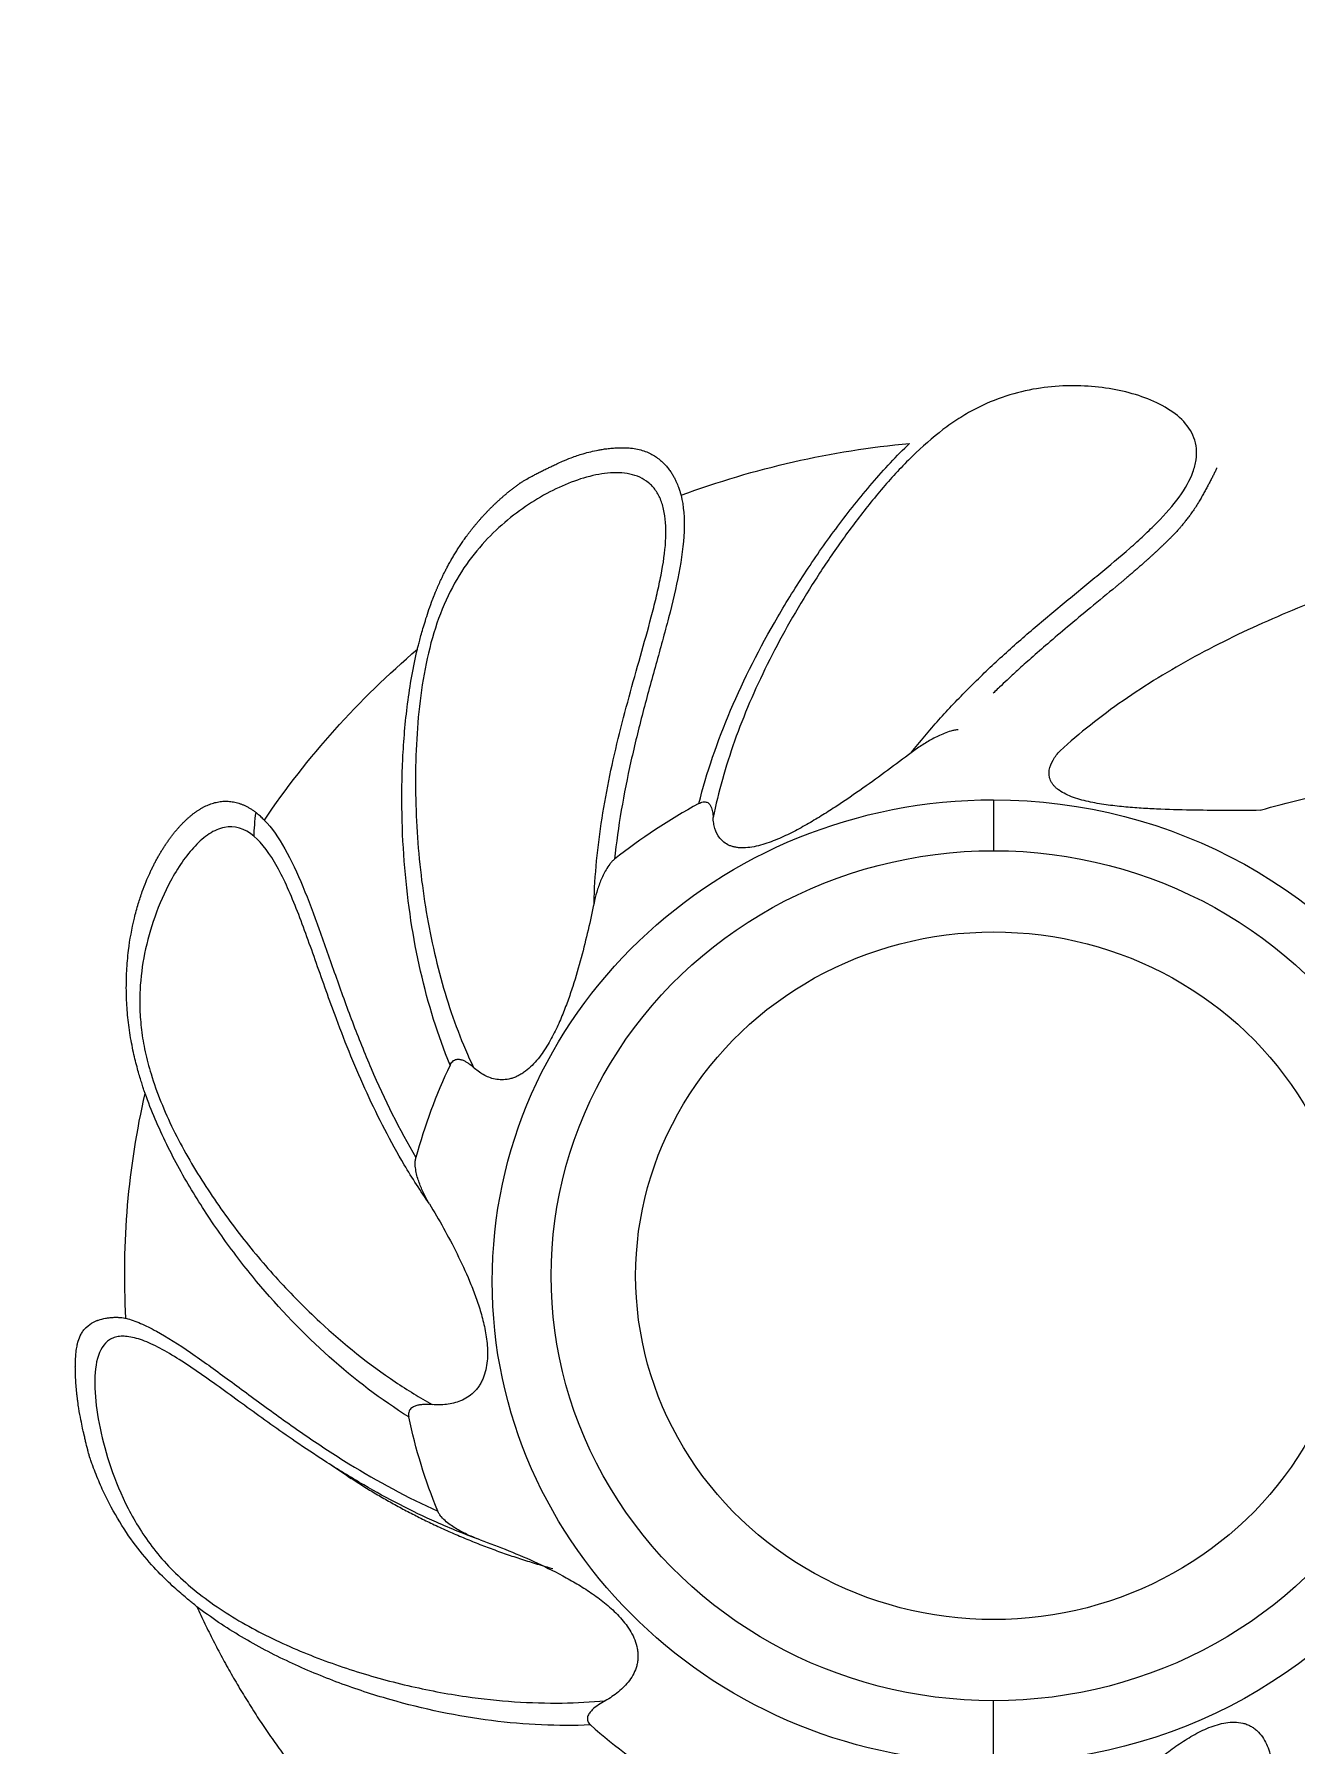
# Model space of a CAD drawing. Header units: millimetres. Extents: x -6909 to -4533, y -2578 to 782.
# Drawn here: x -5875.73 to -5870.44, y -614.87 to -607.7 of the extents above; entities that cross this region are included whole.
import ezdxf

# ---------------------------------------------------------------- set-up
doc = ezdxf.new("R2010")
doc.units = ezdxf.units.MM

msp = doc.modelspace()

# ---------------------------------------------------------------- linework, layer by layer
at = {"linetype": 'Continuous', "lineweight": 13}
msp.add_line((-5871.7149, -614.9459), (-5871.7149, -614.6851), dxfattribs=at)
at = {"linetype": 'Continuous', "lineweight": 18, "extrusion": (0, 0, -1)}
for centre, major_axis, start_param, end_param in [((-5871.7168, -612.8947), (3.639, 0), 4.344784, 4.61591), ((-5871.7168, -612.8947), (3.6389, 0), 3.716527, 3.987578), ((-5871.7149, -612.9034), (-1.5, 0), 4.712389, 7.853982), ((-5871.7149, -612.9034), (-1.5, 0), 1.570796, 4.712389), ((-5871.7168, -612.8947), (3.639, 0), 3.088095, 3.359272), ((-5871.7149, -613.014), (2.5014, 0), 2.768506, 2.940044)]:
    msp.add_ellipse(centre, major_axis=major_axis, ratio=0.960893, start_param=start_param, end_param=end_param, dxfattribs=at)
at = {"linetype": 'Continuous', "lineweight": 13, "extrusion": (0, 0, -1)}
for centre, major_axis, start_param, end_param in [((-5871.7149, -612.927), (2.101, 0), 1.570796, 4.712342), ((-5871.7149, -612.927), (2.101, 0), 4.712342, 7.853982), ((-5871.7149, -612.9034), (1.8542, 0), 1.570796, 4.712389), ((-5871.7149, -612.9034), (1.8542, 0), 4.712389, 7.853982)]:
    msp.add_ellipse(centre, major_axis=major_axis, ratio=0.960893, start_param=start_param, end_param=end_param, dxfattribs=at)
at = {"linetype": 'Continuous', "lineweight": 13}
for points, knots in [([(-5927.8039, -636.4412), (-5927.8776, -634.3374), (-5928.0503, -628.6291), (-5928.2467, -617.4569), (-5928.2179, -606.6304), (-5928.048, -597.5948), (-5927.9082, -592.3767), (-5927.7562, -587.9978), (-5927.6186, -584.5031), (-5927.5102, -582.3186), (-5927.396, -580.5726), (-5927.2873, -579.2644), (-5927.148, -577.9593), (-5926.9707, -576.6588), (-5926.7455, -575.364), (-5926.4619, -574.0797), (-5926.1121, -572.8115), (-5925.5471, -571.1478), (-5924.6304, -569.1413), (-5922.2366, -565.4109), (-5918.7944, -562.4392), (-5914.9252, -560.1435), (-5912.4485, -558.9099), (-5910.3313, -558.0132), (-5908.6072, -557.3599), (-5907.3028, -556.9003), (-5905.9877, -556.4694), (-5904.6632, -556.0657), (-5903.3308, -555.6871), (-5901.5452, -555.2135), (-5899.2976, -554.678), (-5896.58, -554.1179), (-5892.9363, -553.47), (-5888.3525, -552.8305), (-5882.8207, -552.3027), (-5877.2717, -551.9919), (-5871.7142, -551.8932), (-5866.1567, -551.9921), (-5860.6076, -552.3024), (-5855.0759, -552.8311), (-5850.4919, -553.4704), (-5846.8481, -554.1179), (-5844.1307, -554.6787), (-5841.8831, -555.2144), (-5840.0975, -555.6878), (-5838.7649, -556.0658), (-5837.4401, -556.4688), (-5836.1248, -556.8994), (-5834.8205, -557.359), (-5833.0967, -558.013), (-5830.9804, -558.9121), (-5828.5029, -560.144), (-5824.6335, -562.4396), (-5821.192, -565.4115), (-5818.7976, -569.1421), (-5817.881, -571.1487), (-5817.3167, -572.8127), (-5816.9669, -574.0808), (-5816.6831, -575.365), (-5816.4577, -576.6598), (-5816.2806, -577.9603), (-5816.1417, -579.2655), (-5816.0334, -580.5737), (-5815.9186, -582.3198), (-5815.8126, -584.475), (-5815.7458, -586.1942), (-5815.7127, -587.0391)], [0, 0, 0, 0, 0.031621, 0.085958, 0.167893, 0.194631, 0.221369, 0.248106, 0.261475, 0.274844, 0.281529, 0.288213, 0.294898, 0.301582, 0.308267, 0.314951, 0.321636, 0.32832, 0.341689, 0.355058, 0.39505, 0.408534, 0.422017, 0.435501, 0.442243, 0.448985, 0.455727, 0.462469, 0.469211, 0.475953, 0.489437, 0.50292, 0.516404, 0.543372, 0.57034, 0.597307, 0.624275, 0.651243, 0.67821, 0.705178, 0.732146, 0.74563, 0.759114, 0.772598, 0.77934, 0.786081, 0.792823, 0.799565, 0.806307, 0.813049, 0.826533, 0.840017, 0.853501, 0.893492, 0.906861, 0.920229, 0.926914, 0.933598, 0.940282, 0.946967, 0.953651, 0.960336, 0.96702, 0.973704, 0.987073, 1, 1, 1, 1]), ([(-5874.7707, -610.9934), (-5874.7727, -610.9913), (-5874.7769, -610.9871), (-5874.7838, -610.9806), (-5874.7911, -610.974), (-5874.7984, -610.9677), (-5874.8033, -610.9638), (-5874.8056, -610.962)], [0, 0, 0, 0, 0.177206, 0.376592, 0.593478, 0.806939, 1, 1, 1, 1]), ([(-5874.8135, -611.0617), (-5874.8538, -611.0264), (-5874.9197, -611.0101), (-5875.0025, -611.0472), (-5875.0819, -611.1168), (-5875.1613, -611.2331), (-5875.231, -611.3905), (-5875.2744, -611.5441), (-5875.2924, -611.6771), (-5875.2934, -611.7867), (-5875.2867, -611.8732), (-5875.2713, -611.9639), (-5875.2447, -612.0651), (-5875.2057, -612.1745), (-5875.1534, -612.291), (-5875.0927, -612.4051), (-5875.0031, -612.5528), (-5874.8791, -612.7278), (-5874.7157, -612.9224), (-5874.5007, -613.14), (-5874.2817, -613.3147), (-5874.1192, -613.4145), (-5874.0671, -613.4437)], [0, 0, 0, 0, 0.076531, 0.117212, 0.157892, 0.239481, 0.304592, 0.362664, 0.414063, 0.439636, 0.465209, 0.491321, 0.517433, 0.549909, 0.582385, 0.615199, 0.648013, 0.712882, 0.777323, 0.841781, 0.949623, 1, 1, 1, 1]), ([(-5874.0791, -612.6017), (-5874.1159, -612.5489), (-5874.2112, -612.4006), (-5874.3452, -612.1401), (-5874.4618, -611.8515), (-5874.5531, -611.5913), (-5874.6182, -611.4084), (-5874.6728, -611.2756), (-5874.7305, -611.157), (-5874.7786, -611.091), (-5874.8135, -611.0617)], [0, 0, 0, 0, 0.104387, 0.282912, 0.461438, 0.595421, 0.729404, 0.797053, 0.864702, 1, 1, 1, 1]), ([(-5874.519, -613.6794), (-5874.5603, -613.6527), (-5874.6714, -613.5785), (-5874.8449, -613.4535), (-5875.0006, -613.3396), (-5875.1173, -613.2602), (-5875.1994, -613.2104), (-5875.2741, -613.1745), (-5875.3282, -613.1592), (-5875.3654, -613.1562), (-5875.3894, -613.1589), (-5875.4104, -613.1659), (-5875.448, -613.1894), (-5875.4798, -613.2582), (-5875.4841, -613.3892), (-5875.4628, -613.5408), (-5875.418, -613.7056), (-5875.3597, -613.8487), (-5875.2947, -613.9643), (-5875.2359, -614.0488), (-5875.1643, -614.1315), (-5875.0793, -614.2103), (-5874.9831, -614.2836), (-5874.8777, -614.3508), (-5874.7661, -614.4111), (-5874.6119, -614.4827), (-5874.4134, -614.557), (-5874.1701, -614.6247), (-5873.8704, -614.6816), (-5873.5913, -614.7006), (-5873.4015, -614.6905), (-5873.3423, -614.6849)], [0, 0, 0, 0, 0.028785, 0.078633, 0.128481, 0.15365, 0.178819, 0.203987, 0.229156, 0.240973, 0.252789, 0.264605, 0.276422, 0.326981, 0.377819, 0.428622, 0.479425, 0.530262, 0.554719, 0.579175, 0.603631, 0.628088, 0.653126, 0.678164, 0.703463, 0.728762, 0.778776, 0.828458, 0.878154, 0.961299, 1, 1, 1, 1])]:
    msp.add_open_spline(points, degree=3, knots=knots, dxfattribs=at)
at = {"linetype": 'Continuous', "lineweight": 18}
for points, knots in [([(-5872.0598, -610.7109), (-5872.0232, -610.6643), (-5871.9847, -610.6183), (-5871.9044, -610.5282), (-5871.8625, -610.4841), (-5871.7763, -610.3976), (-5871.732, -610.3552), (-5871.6418, -610.2724), (-5871.5958, -610.2319), (-5871.5034, -610.1526), (-5871.4569, -610.1137), (-5871.3644, -610.0375), (-5871.3184, -610.0001), (-5871.2291, -609.9263), (-5871.1858, -609.8899), (-5871.1243, -609.8358), (-5871.1044, -609.8179), (-5871.066, -609.782), (-5871.0475, -609.764), (-5870.9947, -609.7103), (-5870.9632, -609.6746), (-5870.9121, -609.6037), (-5870.8923, -609.5685), (-5870.8735, -609.517), (-5870.8691, -609.5), (-5870.8641, -609.467), (-5870.8636, -609.4509), (-5870.8665, -609.4198), (-5870.8701, -609.4048), (-5870.8807, -609.3763), (-5870.8879, -609.3628), (-5870.914, -609.3246), (-5870.9375, -609.3023), (-5870.992, -609.2634), (-5871.0228, -609.2469), (-5871.089, -609.2191), (-5871.1244, -609.2078), (-5871.1978, -609.1897), (-5871.2741, -609.1763), (-5871.3541, -609.1722), (-5871.4355, -609.1732), (-5871.477, -609.1763), (-5871.5611, -609.1885), (-5871.6037, -609.1978), (-5871.6903, -609.2241), (-5871.7342, -609.2412), (-5871.8003, -609.2742), (-5871.8224, -609.2865), (-5871.8666, -609.3136), (-5871.8887, -609.3284), (-5871.9546, -609.3765), (-5871.998, -609.4134), (-5872.0825, -609.4937), (-5872.1236, -609.5373), (-5872.2031, -609.6281), (-5872.2415, -609.6754), (-5872.3159, -609.7725), (-5872.3519, -609.8221), (-5872.4213, -609.9228), (-5872.4548, -609.974), (-5872.5513, -610.1288), (-5872.6105, -610.2342), (-5872.7159, -610.4471), (-5872.7621, -610.5547), (-5872.8385, -610.7695), (-5872.8688, -610.8768), (-5872.8903, -610.9825)], [0, 0, 0, 0, 0.03125, 0.03125, 0.0625, 0.0625, 0.09375, 0.09375, 0.125, 0.125, 0.15625, 0.15625, 0.1875, 0.1875, 0.21875, 0.21875, 0.234375, 0.234375, 0.25, 0.25, 0.28125, 0.28125, 0.3125, 0.3125, 0.328125, 0.328125, 0.34375, 0.34375, 0.359375, 0.359375, 0.375, 0.375, 0.40625, 0.40625, 0.4375, 0.4375, 0.46875, 0.46875, 0.5, 0.53125, 0.53125, 0.5625, 0.5625, 0.59375, 0.59375, 0.625, 0.625, 0.640625, 0.640625, 0.65625, 0.65625, 0.6875, 0.6875, 0.71875, 0.71875, 0.75, 0.75, 0.78125, 0.78125, 0.8125, 0.8125, 0.875, 0.875, 0.9375, 0.9375, 1, 1, 1, 1]), ([(-5874.1294, -610.2771), (-5874.128, -610.2715), (-5874.1247, -610.2588), (-5874.1191, -610.2375), (-5874.1122, -610.2117), (-5874.1036, -610.1816), (-5874.0931, -610.1474), (-5874.0806, -610.1093), (-5874.0709, -610.0822), (-5874.0651, -610.0671), (-5874.0644, -610.065), (-5874.0635, -610.0627), (-5874.0625, -610.0602), (-5874.0614, -610.0574), (-5874.0602, -610.0543), (-5874.0589, -610.0511), (-5874.0575, -610.0476), (-5874.056, -610.0439), (-5874.0544, -610.0399), (-5874.0527, -610.0357), (-5874.0509, -610.0313), (-5874.0489, -610.0267), (-5874.0469, -610.0219), (-5874.0447, -610.0168), (-5874.0424, -610.0115), (-5874.0399, -610.0061), (-5874.0374, -610.0004), (-5874.0347, -609.9945), (-5874.0319, -609.9884), (-5874.029, -609.9821), (-5874.0259, -609.9757), (-5874.0227, -609.969), (-5874.0194, -609.9622), (-5874.0159, -609.9552), (-5874.0122, -609.948), (-5874.0085, -609.9407), (-5874.0045, -609.9332), (-5874.0005, -609.9256), (-5873.9962, -609.9178), (-5873.9918, -609.9099), (-5873.9873, -609.9019), (-5873.9826, -609.8937), (-5873.9777, -609.8855), (-5873.9727, -609.8771), (-5873.9675, -609.8686), (-5873.9621, -609.8601), (-5873.9565, -609.8514), (-5873.9508, -609.8427), (-5873.9449, -609.8339), (-5873.9388, -609.825), (-5873.9326, -609.816), (-5873.9261, -609.807), (-5873.9195, -609.798), (-5873.9127, -609.7889), (-5873.9056, -609.7798), (-5873.8984, -609.7706), (-5873.891, -609.7614), (-5873.8834, -609.7522), (-5873.8756, -609.743), (-5873.8676, -609.7338), (-5873.8595, -609.7246), (-5873.8511, -609.7154), (-5873.8425, -609.7062), (-5873.8337, -609.697), (-5873.8248, -609.6878), (-5873.8156, -609.6787), (-5873.8063, -609.6696), (-5873.7967, -609.6606), (-5873.787, -609.6516), (-5873.7771, -609.6427), (-5873.7669, -609.6339), (-5873.7566, -609.6251), (-5873.7461, -609.6164), (-5873.7354, -609.6078), (-5873.7245, -609.5992), (-5873.7133, -609.5908), (-5873.7051, -609.5847), (-5873.6995, -609.5808), (-5873.6964, -609.5788), (-5873.6925, -609.5763), (-5873.6877, -609.5733), (-5873.677, -609.5669), (-5873.6639, -609.5595), (-5873.6473, -609.5505), (-5873.6329, -609.5429), (-5873.6172, -609.5348), (-5873.6016, -609.5269), (-5873.586, -609.5193), (-5873.5705, -609.5119), (-5873.5568, -609.5056), (-5873.5406, -609.4979), (-5873.5174, -609.4873), (-5873.4807, -609.4723), (-5873.4306, -609.4553), (-5873.3869, -609.4447), (-5873.3537, -609.439), (-5873.3343, -609.4362), (-5873.3126, -609.4338), (-5873.2887, -609.4323), (-5873.2627, -609.432), (-5873.235, -609.4337), (-5873.2071, -609.4379), (-5873.1808, -609.445), (-5873.1573, -609.4544), (-5873.1367, -609.4657), (-5873.1185, -609.4783), (-5873.1026, -609.4919), (-5873.0888, -609.5061), (-5873.0769, -609.5204), (-5873.0667, -609.5347), (-5873.0581, -609.5487), (-5873.0509, -609.562), (-5873.045, -609.5746), (-5873.04, -609.5862), (-5873.036, -609.5967), (-5873.0328, -609.6059), (-5873.0302, -609.6139), (-5873.0281, -609.6205), (-5873.0266, -609.6256), (-5873.0255, -609.6292), (-5873.0248, -609.631), (-5873.0246, -609.6317)], [0, 0, 0, 0, 0.010123, 0.023018, 0.038665, 0.057041, 0.078108, 0.101791, 0.127981, 0.129134, 0.13044, 0.1319, 0.133514, 0.13528, 0.137199, 0.13927, 0.141493, 0.143866, 0.146389, 0.149061, 0.151882, 0.15485, 0.157965, 0.161224, 0.164628, 0.168175, 0.171863, 0.175691, 0.179658, 0.183761, 0.187999, 0.192371, 0.196873, 0.201503, 0.20626, 0.211141, 0.216143, 0.221263, 0.226498, 0.231846, 0.237302, 0.242865, 0.248533, 0.254302, 0.260172, 0.26614, 0.272203, 0.27836, 0.284609, 0.290948, 0.297373, 0.303885, 0.31048, 0.317157, 0.323913, 0.330748, 0.337658, 0.344642, 0.351697, 0.358822, 0.366013, 0.37327, 0.380589, 0.38797, 0.39541, 0.402906, 0.410459, 0.418067, 0.425729, 0.433445, 0.441214, 0.449037, 0.456913, 0.464842, 0.472824, 0.480861, 0.488951, 0.49051, 0.492637, 0.495329, 0.498584, 0.502398, 0.517024, 0.524834, 0.53523, 0.545533, 0.555748, 0.565881, 0.575936, 0.585916, 0.592325, 0.60731, 0.630716, 0.662376, 0.702128, 0.712881, 0.725134, 0.738891, 0.754147, 0.770898, 0.789153, 0.808762, 0.827341, 0.844884, 0.861391, 0.876967, 0.891662, 0.905481, 0.918404, 0.930412, 0.941497, 0.95166, 0.960897, 0.969198, 0.97655, 0.98294, 0.988354, 0.992778, 0.9962, 0.998609, 1, 1, 1, 1]), ([(-5872.95, -610.9239), (-5872.9176, -610.7948), (-5872.8727, -610.6637), (-5872.7614, -610.4016), (-5872.6949, -610.2707), (-5872.5819, -610.0771), (-5872.542, -610.013), (-5872.4582, -609.8861), (-5872.4142, -609.8233), (-5872.3221, -609.6999), (-5872.274, -609.6393), (-5872.1736, -609.5225), (-5872.1213, -609.4662), (-5872.0673, -609.4143)], [0, 0, 0, 0, 0.25, 0.25, 0.5, 0.5, 0.625, 0.625, 0.75, 0.75, 0.875, 0.875, 1, 1, 1, 1]), ([(-5873.3894, -611.3415), (-5873.3877, -611.2829), (-5873.384, -611.2237), (-5873.3726, -611.1049), (-5873.3649, -611.0453), (-5873.3462, -610.926), (-5873.3352, -610.8663), (-5873.3106, -610.7475), (-5873.2969, -610.6884), (-5873.2678, -610.5711), (-5873.2524, -610.5129), (-5873.2207, -610.3978), (-5873.2045, -610.3409), (-5873.1731, -610.2294), (-5873.158, -610.1748), (-5873.1374, -610.095), (-5873.131, -610.0688), (-5873.119, -610.0171), (-5873.1134, -609.9917), (-5873.0989, -609.9169), (-5873.0919, -609.8692), (-5873.0865, -609.7806), (-5873.0881, -609.7396), (-5873.0984, -609.6854), (-5873.103, -609.6685), (-5873.1151, -609.6376), (-5873.1225, -609.6236), (-5873.1399, -609.5988), (-5873.1499, -609.5881), (-5873.1722, -609.5698), (-5873.1844, -609.5624), (-5873.2106, -609.5505), (-5873.2245, -609.5461), (-5873.2537, -609.5399), (-5873.2689, -609.5381), (-5873.3157, -609.5363), (-5873.3486, -609.5398), (-5873.4157, -609.5535), (-5873.45, -609.5639), (-5873.5188, -609.5902), (-5873.5533, -609.6062), (-5873.6219, -609.6433), (-5873.6559, -609.6644), (-5873.7229, -609.7117), (-5873.7558, -609.738), (-5873.8199, -609.7966), (-5873.8512, -609.8289), (-5873.9104, -609.9007), (-5873.9384, -609.9402), (-5873.9898, -610.028), (-5874.0131, -610.0763), (-5874.0529, -610.1803), (-5874.0696, -610.2359), (-5874.0968, -610.3513), (-5874.1074, -610.4109), (-5874.1234, -610.5317), (-5874.1289, -610.5927), (-5874.136, -610.7153), (-5874.1375, -610.7767), (-5874.1372, -610.899), (-5874.1353, -610.96), (-5874.125, -611.1419), (-5874.1118, -611.2617), (-5874.0725, -611.4953), (-5874.0463, -611.6091), (-5873.9805, -611.8274), (-5873.9409, -611.9318), (-5873.8948, -612.0298)], [0, 0, 0, 0, 0.03125, 0.03125, 0.0625, 0.0625, 0.09375, 0.09375, 0.125, 0.125, 0.15625, 0.15625, 0.1875, 0.1875, 0.21875, 0.21875, 0.234375, 0.234375, 0.25, 0.25, 0.28125, 0.28125, 0.3125, 0.3125, 0.328125, 0.328125, 0.34375, 0.34375, 0.359375, 0.359375, 0.375, 0.375, 0.390625, 0.390625, 0.40625, 0.40625, 0.4375, 0.4375, 0.46875, 0.46875, 0.5, 0.5, 0.53125, 0.53125, 0.5625, 0.5625, 0.59375, 0.59375, 0.625, 0.625, 0.65625, 0.65625, 0.6875, 0.6875, 0.71875, 0.71875, 0.75, 0.75, 0.78125, 0.78125, 0.8125, 0.8125, 0.875, 0.875, 0.9375, 0.9375, 1, 1, 1, 1]), ([(-5870.7787, -609.5163), (-5870.781, -609.5207), (-5870.7855, -609.5298), (-5870.7926, -609.5437), (-5870.7999, -609.5582), (-5870.8076, -609.5732), (-5870.8158, -609.5888), (-5870.8244, -609.605), (-5870.8336, -609.6218), (-5870.8434, -609.6392), (-5870.8543, -609.658), (-5870.8662, -609.6774), (-5870.879, -609.6965), (-5870.8913, -609.714), (-5870.9031, -609.7297), (-5870.914, -609.7437), (-5870.924, -609.756), (-5870.9329, -609.7667), (-5870.9406, -609.7756), (-5870.9471, -609.7828), (-5870.9542, -609.7904), (-5870.9624, -609.7987), (-5870.972, -609.8084), (-5870.9815, -609.818), (-5870.991, -609.8273), (-5871.0004, -609.8364), (-5871.0097, -609.8453), (-5871.0189, -609.8541), (-5871.0279, -609.8626), (-5871.0369, -609.8709), (-5871.0457, -609.8791), (-5871.0544, -609.8871), (-5871.063, -609.8948), (-5871.0714, -609.9024), (-5871.0797, -609.9098), (-5871.0878, -609.917), (-5871.0957, -609.924), (-5871.1035, -609.9309), (-5871.1111, -609.9375), (-5871.1185, -609.944), (-5871.1258, -609.9502), (-5871.1329, -609.9563), (-5871.1397, -609.9622), (-5871.1464, -609.968), (-5871.1529, -609.9735), (-5871.1592, -609.9788), (-5871.1653, -609.984), (-5871.1712, -609.989), (-5871.1769, -609.9938), (-5871.1823, -609.9984), (-5871.1876, -610.0028), (-5871.1927, -610.007), (-5871.1975, -610.0111), (-5871.2362, -610.0433), (-5871.3056, -610.1004), (-5871.4012, -610.1797), (-5871.4842, -610.2501), (-5871.5541, -610.311), (-5871.6108, -610.362), (-5871.6547, -610.4025), (-5871.6862, -610.4321), (-5871.7054, -610.4505), (-5871.7143, -610.459), (-5871.7168, -610.4614)], [0, 0, 0, 0, 0.012135, 0.024658, 0.037607, 0.051016, 0.064918, 0.079342, 0.094313, 0.109854, 0.125986, 0.144834, 0.16244, 0.17873, 0.193637, 0.207101, 0.219072, 0.22951, 0.238381, 0.245661, 0.25133, 0.261703, 0.271923, 0.281989, 0.291897, 0.301645, 0.311231, 0.320652, 0.329905, 0.338988, 0.347899, 0.356634, 0.365193, 0.373571, 0.381768, 0.389781, 0.397608, 0.405248, 0.412697, 0.419955, 0.42702, 0.43389, 0.440564, 0.44704, 0.453316, 0.459392, 0.465266, 0.470936, 0.476402, 0.481663, 0.486717, 0.491564, 0.496202, 0.500632, 0.602571, 0.693819, 0.773595, 0.841532, 0.897442, 0.941243, 0.972922, 0.992499, 1, 1, 1, 1]), ([(-5873.0246, -609.6317), (-5873.0135, -609.677), (-5873.0098, -609.7283), (-5873.0144, -609.8384), (-5873.0226, -609.8973), (-5873.0458, -610.0189), (-5873.0605, -610.0814), (-5873.0935, -610.2094), (-5873.1117, -610.2749), (-5873.1394, -610.3744), (-5873.1486, -610.4078), (-5873.167, -610.4749), (-5873.1941, -610.5761), (-5873.2193, -610.6783), (-5873.2651, -610.8834), (-5873.2893, -611.0212), (-5873.3031, -611.157)], [0, 0, 0, 0, 0.125, 0.125, 0.25, 0.25, 0.375, 0.375, 0.5, 0.5, 0.5625, 0.5625, 0.625, 0.75, 0.75, 1, 1, 1, 1]), ([(-5870.5977, -610.9523), (-5870.5402, -610.9351), (-5870.4817, -610.9195), (-5870.3632, -610.8916), (-5870.2432, -610.8669), (-5870.1219, -610.8479), (-5870.0006, -610.8311), (-5869.94, -610.8239), (-5869.8196, -610.811), (-5869.7599, -610.8054), (-5869.6419, -610.7949), (-5869.5838, -610.79), (-5869.4707, -610.7794), (-5869.4159, -610.7738), (-5869.337, -610.7635), (-5869.3112, -610.7598), (-5869.2611, -610.7515), (-5869.2366, -610.747), (-5869.1658, -610.7319), (-5869.122, -610.7197), (-5869.0446, -610.689), (-5869.011, -610.6703), (-5868.9704, -610.6374), (-5868.9585, -610.6256), (-5868.9384, -610.6004), (-5868.9302, -610.587), (-5868.9176, -610.5589), (-5868.9133, -610.5442), (-5868.9084, -610.5139), (-5868.9077, -610.4984), (-5868.9107, -610.4511), (-5868.9192, -610.4188), (-5868.9449, -610.355), (-5868.9619, -610.3236), (-5869.002, -610.2626), (-5869.025, -610.2331), (-5869.075, -610.1765), (-5869.1294, -610.1223), (-5869.1907, -610.0741), (-5869.2554, -610.0295), (-5869.2895, -610.009), (-5869.3615, -609.9725), (-5869.3994, -609.9566), (-5869.4802, -609.9306), (-5869.523, -609.9207), (-5869.5914, -609.9117), (-5869.6149, -609.9097), (-5869.6634, -609.9078), (-5869.6884, -609.9079), (-5869.7651, -609.9114), (-5869.8185, -609.918), (-5869.9279, -609.9378), (-5869.9838, -609.951), (-5870.0964, -609.9818), (-5870.153, -609.9994), (-5870.2663, -610.0378), (-5870.3229, -610.0585), (-5870.4355, -610.1023), (-5870.4915, -610.1255), (-5870.6579, -610.1982), (-5870.7668, -610.251), (-5870.9766, -610.3654), (-5871.0774, -610.427), (-5871.2668, -610.5587), (-5871.3554, -610.6288), (-5871.4361, -610.7025)], [0, 0, 0, 0, 0.03125, 0.03125, 0.0625, 0.09375, 0.09375, 0.125, 0.125, 0.15625, 0.15625, 0.1875, 0.1875, 0.21875, 0.21875, 0.234375, 0.234375, 0.25, 0.25, 0.28125, 0.28125, 0.3125, 0.3125, 0.328125, 0.328125, 0.34375, 0.34375, 0.359375, 0.359375, 0.375, 0.375, 0.40625, 0.40625, 0.4375, 0.4375, 0.46875, 0.46875, 0.5, 0.53125, 0.53125, 0.5625, 0.5625, 0.59375, 0.59375, 0.625, 0.625, 0.640625, 0.640625, 0.65625, 0.65625, 0.6875, 0.6875, 0.71875, 0.71875, 0.75, 0.75, 0.78125, 0.78125, 0.8125, 0.8125, 0.875, 0.875, 0.9375, 0.9375, 1, 1, 1, 1]), ([(-5873.9926, -612.0202), (-5874.0432, -611.8968), (-5874.0845, -611.7645), (-5874.1478, -611.4874), (-5874.1697, -611.3425), (-5874.1885, -611.1193), (-5874.1924, -611.044), (-5874.1953, -610.8917), (-5874.1943, -610.8149), (-5874.1868, -610.6603), (-5874.1803, -610.5826), (-5874.1605, -610.4282), (-5874.147, -610.3513), (-5874.1294, -610.2771)], [0, 0, 0, 0, 0.25, 0.25, 0.5, 0.5, 0.625, 0.625, 0.75, 0.75, 0.875, 0.875, 1, 1, 1, 1]), ([(-5871.8633, -610.6148), (-5871.8686, -610.6151), (-5871.8738, -610.6158), (-5871.8839, -610.6178), (-5871.8888, -610.619), (-5871.9033, -610.623), (-5871.9126, -610.6263), (-5871.9394, -610.6369), (-5871.9559, -610.645), (-5871.9877, -610.6622), (-5872.0029, -610.6714), (-5872.0322, -610.6907), (-5872.0462, -610.7006), (-5872.0598, -610.7109)], [0, 0, 0, 0, 0.0625, 0.0625, 0.125, 0.125, 0.25, 0.25, 0.5, 0.5, 0.75, 0.75, 1, 1, 1, 1]), ([(-5870.5977, -610.9523), (-5870.6426, -610.9528), (-5870.6879, -610.953), (-5870.7793, -610.953), (-5870.8255, -610.9527), (-5870.919, -610.9511), (-5870.9664, -610.95), (-5871.0387, -610.947), (-5871.0629, -610.9457), (-5871.1116, -610.9427), (-5871.136, -610.9409), (-5871.1851, -610.9365), (-5871.2098, -610.9338), (-5871.2595, -610.9271), (-5871.2843, -610.923), (-5871.321, -610.9153), (-5871.3332, -610.9124), (-5871.357, -610.906), (-5871.3686, -610.9024), (-5871.3911, -610.8945), (-5871.4019, -610.89), (-5871.4226, -610.88), (-5871.432, -610.8745), (-5871.4447, -610.8656), (-5871.4487, -610.8624), (-5871.456, -610.8559), (-5871.4594, -610.8526), (-5871.4653, -610.8458), (-5871.468, -610.8423), (-5871.4726, -610.8352), (-5871.4746, -610.8315), (-5871.4795, -610.8205), (-5871.4815, -610.8132), (-5871.4832, -610.7984), (-5871.4829, -610.7909), (-5871.4795, -610.7691), (-5871.4737, -610.7551), (-5871.4618, -610.7348), (-5871.4572, -610.7281), (-5871.4473, -610.7151), (-5871.442, -610.7087), (-5871.4362, -610.7025)], [0, 0, 0, 0, 0.125, 0.125, 0.25, 0.25, 0.375, 0.375, 0.4375, 0.4375, 0.5, 0.5, 0.5625, 0.5625, 0.625, 0.625, 0.65625, 0.65625, 0.6875, 0.6875, 0.71875, 0.71875, 0.75, 0.75, 0.765625, 0.765625, 0.78125, 0.78125, 0.796875, 0.796875, 0.8125, 0.8125, 0.84375, 0.84375, 0.875, 0.875, 0.9375, 0.9375, 0.96875, 0.96875, 1, 1, 1, 1]), ([(-5872.0598, -610.7109), (-5872.0922, -610.7355), (-5872.1253, -610.7602), (-5872.1927, -610.8098), (-5872.2272, -610.8347), (-5872.2981, -610.8845), (-5872.3345, -610.9095), (-5872.3914, -610.9469), (-5872.4107, -610.9592), (-5872.45, -610.9837), (-5872.47, -610.9958), (-5872.511, -611.0195), (-5872.532, -611.0311), (-5872.5756, -611.0535), (-5872.598, -611.0641), (-5872.6325, -611.0787), (-5872.6443, -611.0833), (-5872.6678, -611.0916), (-5872.6797, -611.0954), (-5872.7035, -611.1019), (-5872.7155, -611.1046), (-5872.7396, -611.1085), (-5872.7513, -611.1097), (-5872.7684, -611.11), (-5872.774, -611.1098), (-5872.7849, -611.1091), (-5872.7901, -611.1084), (-5872.8002, -611.1066), (-5872.805, -611.1055), (-5872.8143, -611.1027), (-5872.8188, -611.1011), (-5872.8314, -611.0956), (-5872.8387, -611.0911), (-5872.8517, -611.0809), (-5872.8574, -611.0752), (-5872.8719, -611.0568), (-5872.8783, -611.0431), (-5872.885, -611.0211), (-5872.8867, -611.0135), (-5872.8892, -610.9982), (-5872.89, -610.9904), (-5872.8903, -610.9825)], [0, 0, 0, 0, 0.125, 0.125, 0.25, 0.25, 0.375, 0.375, 0.4375, 0.4375, 0.5, 0.5, 0.5625, 0.5625, 0.625, 0.625, 0.65625, 0.65625, 0.6875, 0.6875, 0.71875, 0.71875, 0.75, 0.75, 0.765625, 0.765625, 0.78125, 0.78125, 0.796875, 0.796875, 0.8125, 0.8125, 0.84375, 0.84375, 0.875, 0.875, 0.9375, 0.9375, 0.96875, 0.96875, 1, 1, 1, 1]), ([(-5875.2699, -612.1396), (-5875.2716, -612.1347), (-5875.2755, -612.1236), (-5875.2816, -612.1051), (-5875.2886, -612.0828), (-5875.2964, -612.0568), (-5875.3046, -612.0271), (-5875.3131, -611.9937), (-5875.3215, -611.9567), (-5875.3294, -611.9163), (-5875.3384, -611.8605), (-5875.3461, -611.7906), (-5875.3498, -611.7078), (-5875.348, -611.6242), (-5875.3393, -611.5228), (-5875.3223, -611.4283), (-5875.3002, -611.3467), (-5875.2835, -611.2956), (-5875.2673, -611.2532), (-5875.2542, -611.2231), (-5875.2444, -611.2023), (-5875.2375, -611.1881), (-5875.2304, -611.1742), (-5875.2231, -611.1605), (-5875.2157, -611.1471), (-5875.2081, -611.1339), (-5875.2004, -611.121), (-5875.1925, -611.1084), (-5875.1845, -611.0961), (-5875.1763, -611.084), (-5875.168, -611.0723), (-5875.1596, -611.0609), (-5875.151, -611.0498), (-5875.1422, -611.039), (-5875.1333, -611.0286), (-5875.1243, -611.0185), (-5875.1151, -611.0088), (-5875.1058, -610.9994), (-5875.0964, -610.9904), (-5875.0868, -610.9818), (-5875.077, -610.9736), (-5875.0672, -610.9658), (-5875.0572, -610.9585), (-5875.047, -610.9517), (-5875.0368, -610.9453), (-5875.0264, -610.9395), (-5875.0159, -610.9341), (-5875.0053, -610.9294), (-5874.9945, -610.9253), (-5874.9837, -610.9217), (-5874.9728, -610.9188), (-5874.9618, -610.9166), (-5874.9507, -610.915), (-5874.9395, -610.9142), (-5874.9282, -610.9141), (-5874.9169, -610.9147), (-5874.9056, -610.916), (-5874.8943, -610.918), (-5874.883, -610.9208), (-5874.8717, -610.9244), (-5874.8604, -610.9287), (-5874.8493, -610.9338), (-5874.8382, -610.9396), (-5874.8272, -610.9463), (-5874.8163, -610.9536), (-5874.8092, -610.9592), (-5874.8056, -610.962)], [0, 0, 0, 0, 0.009429, 0.021214, 0.03533, 0.051744, 0.070412, 0.091266, 0.11422, 0.139151, 0.165861, 0.216697, 0.266585, 0.315488, 0.36723, 0.448991, 0.485894, 0.517662, 0.544727, 0.5674, 0.577118, 0.586786, 0.596409, 0.605989, 0.615532, 0.62504, 0.634515, 0.64396, 0.653375, 0.662763, 0.672125, 0.681465, 0.690785, 0.700088, 0.709377, 0.718657, 0.72793, 0.737201, 0.746475, 0.755755, 0.765038, 0.77432, 0.783601, 0.792878, 0.802149, 0.811417, 0.82068, 0.829941, 0.839201, 0.848463, 0.857733, 0.867015, 0.876319, 0.885651, 0.895011, 0.904398, 0.913811, 0.92325, 0.932716, 0.942209, 0.951734, 0.961294, 0.970893, 0.980538, 0.990237, 1, 1, 1, 1]), ([(-5872.9505, -610.9242), (-5872.9477, -610.9226), (-5872.9448, -610.9212), (-5872.9387, -610.9188), (-5872.9356, -610.9179), (-5872.9294, -610.9168), (-5872.9264, -610.9167), (-5872.9209, -610.9172), (-5872.9184, -610.9178), (-5872.914, -610.9196), (-5872.912, -610.9208), (-5872.9086, -610.9234), (-5872.9072, -610.9248), (-5872.9032, -610.9293), (-5872.9012, -610.9327), (-5872.8978, -610.9398), (-5872.8965, -610.9435), (-5872.8943, -610.951), (-5872.8935, -610.9548), (-5872.8914, -610.9664), (-5872.8907, -610.9744), (-5872.8903, -610.9825)], [0, 0, 0, 0, 0.0625, 0.0625, 0.125, 0.125, 0.1875, 0.1875, 0.25, 0.25, 0.3125, 0.3125, 0.375, 0.375, 0.5, 0.5, 0.625, 0.625, 0.75, 0.75, 1, 1, 1, 1]), ([(-5874.7708, -610.9933), (-5874.7398, -611.0255), (-5874.7112, -611.0665), (-5874.6578, -611.1614), (-5874.633, -611.2152), (-5874.5856, -611.3294), (-5874.5631, -611.3896), (-5874.5183, -611.514), (-5874.4961, -611.5782), (-5874.4618, -611.6757), (-5874.4502, -611.7084), (-5874.4264, -611.7739), (-5874.39, -611.8722), (-5874.3509, -611.9702), (-5874.2677, -612.1638), (-5874.2056, -612.2899), (-5874.1357, -612.4082)], [0, 0, 0, 0, 0.125, 0.125, 0.25, 0.25, 0.375, 0.375, 0.5, 0.5, 0.5625, 0.5625, 0.625, 0.75, 0.75, 1, 1, 1, 1]), ([(-5873.303, -611.1571), (-5873.3071, -611.1603), (-5873.3108, -611.1638), (-5873.3176, -611.171), (-5873.3207, -611.1747), (-5873.3293, -611.186), (-5873.3344, -611.1938), (-5873.3481, -611.217), (-5873.3553, -611.2325), (-5873.3679, -611.2636), (-5873.3733, -611.2792), (-5873.3824, -611.3104), (-5873.3862, -611.326), (-5873.3894, -611.3415)], [0, 0, 0, 0, 0.0625, 0.0625, 0.125, 0.125, 0.25, 0.25, 0.5, 0.5, 0.75, 0.75, 1, 1, 1, 1]), ([(-5873.3894, -611.3415), (-5873.397, -611.3786), (-5873.4052, -611.4161), (-5873.423, -611.4923), (-5873.4326, -611.5309), (-5873.4538, -611.6095), (-5873.4653, -611.6494), (-5873.4851, -611.7107), (-5873.4921, -611.7312), (-5873.507, -611.7726), (-5873.515, -611.7934), (-5873.5323, -611.8353), (-5873.5416, -611.8563), (-5873.5625, -611.8988), (-5873.5738, -611.92), (-5873.5931, -611.9513), (-5873.5999, -611.9617), (-5873.6142, -611.9819), (-5873.6218, -611.9917), (-5873.6379, -612.0106), (-5873.6465, -612.0198), (-5873.6648, -612.0369), (-5873.6744, -612.0447), (-5873.6893, -612.055), (-5873.6944, -612.0582), (-5873.7047, -612.064), (-5873.7098, -612.0666), (-5873.7201, -612.0712), (-5873.7253, -612.0732), (-5873.7357, -612.0765), (-5873.7409, -612.0779), (-5873.7563, -612.0811), (-5873.7662, -612.0821), (-5873.7855, -612.082), (-5873.795, -612.081), (-5873.8219, -612.0755), (-5873.8381, -612.0689), (-5873.8607, -612.0561), (-5873.868, -612.0513), (-5873.8818, -612.0411), (-5873.8885, -612.0356), (-5873.8949, -612.0298)], [0, 0, 0, 0, 0.125, 0.125, 0.25, 0.25, 0.375, 0.375, 0.4375, 0.4375, 0.5, 0.5, 0.5625, 0.5625, 0.625, 0.625, 0.65625, 0.65625, 0.6875, 0.6875, 0.71875, 0.71875, 0.75, 0.75, 0.765625, 0.765625, 0.78125, 0.78125, 0.796875, 0.796875, 0.8125, 0.8125, 0.84375, 0.84375, 0.875, 0.875, 0.9375, 0.9375, 0.96875, 0.96875, 1, 1, 1, 1]), ([(-5873.9926, -612.0203), (-5873.9912, -612.0175), (-5873.9897, -612.0147), (-5873.986, -612.0094), (-5873.9839, -612.0069), (-5873.9792, -612.0025), (-5873.9767, -612.0007), (-5873.9714, -611.9979), (-5873.9687, -611.997), (-5873.9634, -611.9959), (-5873.9608, -611.9956), (-5873.9559, -611.9956), (-5873.9535, -611.9959), (-5873.9466, -611.997), (-5873.9422, -611.9984), (-5873.9339, -612.0018), (-5873.9299, -612.0038), (-5873.9223, -612.0083), (-5873.9187, -612.0107), (-5873.908, -612.0183), (-5873.9013, -612.0239), (-5873.8948, -612.0298)], [0, 0, 0, 0, 0.0625, 0.0625, 0.125, 0.125, 0.1875, 0.1875, 0.25, 0.25, 0.3125, 0.3125, 0.375, 0.375, 0.5, 0.5, 0.625, 0.625, 0.75, 0.75, 1, 1, 1, 1]), ([(-5874.1658, -613.4953), (-5874.2802, -613.4234), (-5874.3918, -613.3389), (-5874.6054, -613.1482), (-5874.7074, -613.042), (-5874.8508, -612.8695), (-5874.8969, -612.8097), (-5874.9855, -612.6861), (-5875.0279, -612.6221), (-5875.108, -612.4902), (-5875.1456, -612.4222), (-5875.2138, -612.2829), (-5875.2444, -612.2114), (-5875.2699, -612.1396)], [0, 0, 0, 0, 0.25, 0.25, 0.5, 0.5, 0.625, 0.625, 0.75, 0.75, 0.875, 0.875, 1, 1, 1, 1]), ([(-5874.0791, -612.6017), (-5874.0875, -612.5878), (-5874.0954, -612.5735), (-5874.1098, -612.544), (-5874.1163, -612.5288), (-5874.1276, -612.4973), (-5874.1324, -612.4811), (-5874.1362, -612.4595), (-5874.1369, -612.4551), (-5874.1379, -612.4461), (-5874.1383, -612.4415), (-5874.1386, -612.4323), (-5874.1385, -612.4276), (-5874.1377, -612.418), (-5874.137, -612.4132), (-5874.1356, -612.4082)], [0, 0, 0, 0, 0.25, 0.25, 0.5, 0.5, 0.75, 0.75, 0.8125, 0.8125, 0.875, 0.875, 0.9375, 0.9375, 1, 1, 1, 1]), ([(-5874.0791, -612.6017), (-5874.059, -612.6349), (-5874.0393, -612.6688), (-5874.0006, -612.7384), (-5873.9817, -612.7741), (-5873.9452, -612.8478), (-5873.9275, -612.8858), (-5873.9027, -612.9455), (-5873.8947, -612.9657), (-5873.8796, -613.007), (-5873.8725, -613.0281), (-5873.8595, -613.0713), (-5873.8537, -613.0935), (-5873.8438, -613.1394), (-5873.8399, -613.1629), (-5873.8364, -613.1991), (-5873.8357, -613.2114), (-5873.8354, -613.236), (-5873.8359, -613.2483), (-5873.8381, -613.2729), (-5873.84, -613.2853), (-5873.8456, -613.3099), (-5873.8493, -613.3218), (-5873.8564, -613.339), (-5873.8591, -613.3446), (-5873.8648, -613.3555), (-5873.8679, -613.3606), (-5873.8746, -613.3705), (-5873.8781, -613.3752), (-5873.8856, -613.3841), (-5873.8896, -613.3883), (-5873.9019, -613.4002), (-5873.9107, -613.407), (-5873.9289, -613.4187), (-5873.9385, -613.4236), (-5873.9675, -613.4356), (-5873.9873, -613.4402), (-5874.0173, -613.4438), (-5874.0273, -613.4444), (-5874.0472, -613.4448), (-5874.0572, -613.4445), (-5874.0671, -613.4438)], [0, 0, 0, 0, 0.125, 0.125, 0.25, 0.25, 0.375, 0.375, 0.4375, 0.4375, 0.5, 0.5, 0.5625, 0.5625, 0.625, 0.625, 0.65625, 0.65625, 0.6875, 0.6875, 0.71875, 0.71875, 0.75, 0.75, 0.765625, 0.765625, 0.78125, 0.78125, 0.796875, 0.796875, 0.8125, 0.8125, 0.84375, 0.84375, 0.875, 0.875, 0.9375, 0.9375, 0.96875, 0.96875, 1, 1, 1, 1]), ([(-5875.0532, -614.2906), (-5875.0546, -614.2894), (-5875.0596, -614.2856), (-5875.0763, -614.2721), (-5875.0881, -614.2626), (-5875.1179, -614.2374), (-5875.136, -614.2218), (-5875.1771, -614.1837), (-5875.2002, -614.1613), (-5875.2492, -614.1089), (-5875.2751, -614.0791), (-5875.3267, -614.0123), (-5875.3523, -613.9754), (-5875.4012, -613.8953), (-5875.4244, -613.8521), (-5875.4562, -613.7838), (-5875.4663, -613.7604), (-5875.4806, -613.7245), (-5875.4875, -613.7064), (-5875.4952, -613.6849), (-5875.499, -613.6741), (-5875.5009, -613.6686), (-5875.5018, -613.6659), (-5875.5023, -613.6646), (-5875.5025, -613.6639), (-5875.5026, -613.6635), (-5875.5026, -613.6634), (-5875.5027, -613.6633), (-5875.5027, -613.6632), (-5875.5028, -613.6629), (-5875.5032, -613.6616), (-5875.5041, -613.6583), (-5875.5047, -613.6563), (-5875.505, -613.6552), (-5875.5051, -613.6546), (-5875.5052, -613.6543), (-5875.5052, -613.6542), (-5875.5053, -613.6541), (-5875.5053, -613.6541), (-5875.5065, -613.6495), (-5875.5081, -613.6434), (-5875.5096, -613.6375), (-5875.5103, -613.6349), (-5875.5106, -613.6337), (-5875.5108, -613.6331), (-5875.5108, -613.6328), (-5875.5109, -613.6327), (-5875.5109, -613.6326), (-5875.5109, -613.6326), (-5875.5139, -613.6209), (-5875.5181, -613.6036), (-5875.5228, -613.5836), (-5875.525, -613.5736), (-5875.5261, -613.5686), (-5875.5267, -613.5661), (-5875.527, -613.5648), (-5875.5271, -613.5642), (-5875.5272, -613.5639), (-5875.5272, -613.5637), (-5875.5272, -613.5636), (-5875.5283, -613.5587), (-5875.53, -613.5515), (-5875.5342, -613.5326), (-5875.5368, -613.5208), (-5875.5423, -613.4931), (-5875.5453, -613.4771), (-5875.5496, -613.4502), (-5875.5517, -613.436), (-5875.5539, -613.4183), (-5875.555, -613.4092), (-5875.5555, -613.4046), (-5875.5557, -613.4023), (-5875.5559, -613.4011), (-5875.5559, -613.4005), (-5875.5559, -613.4003), (-5875.556, -613.4001), (-5875.556, -613.4), (-5875.558, -613.3805), (-5875.5597, -613.3601), (-5875.5616, -613.3283), (-5875.5621, -613.3175), (-5875.5625, -613.3011), (-5875.5626, -613.2929), (-5875.5627, -613.2832), (-5875.5626, -613.2783), (-5875.5626, -613.2759), (-5875.5626, -613.2746), (-5875.5626, -613.274), (-5875.5626, -613.2738), (-5875.5626, -613.2736), (-5875.5626, -613.2736), (-5875.5623, -613.2575), (-5875.5615, -613.2439), (-5875.5593, -613.2208), (-5875.5579, -613.2113), (-5875.5553, -613.196), (-5875.554, -613.1901), (-5875.5525, -613.1838), (-5875.5519, -613.1812), (-5875.5514, -613.1793), (-5875.5512, -613.1786), (-5875.5511, -613.1783), (-5875.551, -613.1781), (-5875.551, -613.1781), (-5875.551, -613.178), (-5875.551, -613.178), (-5875.551, -613.178), (-5875.5481, -613.1684), (-5875.5442, -613.1584), (-5875.5361, -613.1436), (-5875.533, -613.1387), (-5875.5277, -613.1316), (-5875.5249, -613.1281), (-5875.5213, -613.1241), (-5875.5195, -613.1221), (-5875.5185, -613.1212), (-5875.518, -613.1207), (-5875.5178, -613.1205), (-5875.5177, -613.1203), (-5875.5176, -613.1203), (-5875.5069, -613.1098), (-5875.4963, -613.103), (-5875.4827, -613.0959), (-5875.4785, -613.094), (-5875.4729, -613.0918), (-5875.4703, -613.0908), (-5875.4676, -613.0899), (-5875.4663, -613.0894), (-5875.4657, -613.0892), (-5875.4654, -613.0891), (-5875.4653, -613.0891), (-5875.4652, -613.0891), (-5875.4652, -613.089), (-5875.4559, -613.0859), (-5875.4463, -613.0833), (-5875.4312, -613.0805), (-5875.426, -613.0798), (-5875.4181, -613.0789), (-5875.4142, -613.0785), (-5875.4094, -613.0781), (-5875.4071, -613.078), (-5875.4059, -613.0779), (-5875.4053, -613.0779), (-5875.405, -613.0779), (-5875.4048, -613.0779), (-5875.4048, -613.0779), (-5875.4047, -613.0779), (-5875.4026, -613.0778), (-5875.3992, -613.0776), (-5875.3921, -613.0775), (-5875.388, -613.0775), (-5875.3823, -613.0778), (-5875.3792, -613.078), (-5875.3775, -613.0781), (-5875.3767, -613.0781), (-5875.3763, -613.0781), (-5875.3761, -613.0782), (-5875.3759, -613.0782), (-5875.365, -613.079), (-5875.3564, -613.0805), (-5875.3506, -613.0818)], [0, 0, 0, 0, 0.013889, 0.013889, 0.027778, 0.027778, 0.041667, 0.041667, 0.055556, 0.055556, 0.069444, 0.069444, 0.083333, 0.083333, 0.097222, 0.097222, 0.104167, 0.104167, 0.107639, 0.109375, 0.110243, 0.110677, 0.110894, 0.111003, 0.111057, 0.111084, 0.111098, 0.111098, 0.111111, 0.111111, 0.125, 0.131944, 0.135417, 0.137153, 0.138021, 0.138455, 0.138672, 0.138672, 0.138889, 0.138889, 0.152778, 0.159722, 0.163194, 0.164931, 0.165799, 0.166233, 0.16645, 0.16645, 0.166667, 0.166667, 0.194444, 0.208333, 0.215278, 0.21875, 0.220486, 0.221354, 0.221788, 0.222005, 0.222005, 0.222222, 0.222222, 0.25, 0.25, 0.277778, 0.277778, 0.305556, 0.305556, 0.319444, 0.326389, 0.329861, 0.331597, 0.332465, 0.332899, 0.333116, 0.333225, 0.333225, 0.333333, 0.333333, 0.388889, 0.388889, 0.416667, 0.416667, 0.430556, 0.4375, 0.440972, 0.442708, 0.443576, 0.44401, 0.444227, 0.444227, 0.444444, 0.444444, 0.472222, 0.472222, 0.5, 0.5, 0.527778, 0.527778, 0.541667, 0.548611, 0.552083, 0.553819, 0.554687, 0.555122, 0.555339, 0.555339, 0.555556, 0.555556, 0.611111, 0.611111, 0.638889, 0.638889, 0.652778, 0.659722, 0.663194, 0.664931, 0.665799, 0.666233, 0.666233, 0.666667, 0.666667, 0.722222, 0.722222, 0.75, 0.75, 0.763889, 0.770833, 0.774306, 0.776042, 0.77691, 0.777344, 0.777344, 0.777778, 0.777778, 0.833333, 0.833333, 0.861111, 0.861111, 0.875, 0.881944, 0.885417, 0.887153, 0.888021, 0.888455, 0.888672, 0.888672, 0.888889, 0.888889, 0.916667, 0.916667, 0.930556, 0.9375, 0.940972, 0.942708, 0.943576, 0.94401, 0.94401, 0.944444, 0.944444, 1, 1, 1, 1]), ([(-5875.3506, -613.0818), (-5875.3311, -613.0869), (-5875.3106, -613.0941), (-5875.2681, -613.1122), (-5875.246, -613.1231), (-5875.1777, -613.1604), (-5875.1295, -613.1914), (-5875.0299, -613.2597), (-5874.9786, -613.2968), (-5874.8732, -613.3743), (-5874.819, -613.4147), (-5874.7357, -613.4754), (-5874.7077, -613.4957), (-5874.6509, -613.5361), (-5874.5649, -613.5962), (-5874.4762, -613.6542), (-5874.2958, -613.7655), (-5874.1711, -613.8332), (-5874.0443, -613.8901)], [0, 0, 0, 0, 0.0625, 0.0625, 0.125, 0.125, 0.25, 0.25, 0.375, 0.375, 0.5, 0.5, 0.5625, 0.5625, 0.625, 0.75, 0.75, 1, 1, 1, 1]), ([(-5874.0671, -613.4437), (-5874.0772, -613.443), (-5874.0872, -613.4427), (-5874.1024, -613.4431), (-5874.1074, -613.4434), (-5874.1176, -613.4445), (-5874.1227, -613.4453), (-5874.1328, -613.4477), (-5874.1378, -613.4492), (-5874.1451, -613.4525), (-5874.1475, -613.4537), (-5874.1521, -613.4566), (-5874.1544, -613.4584), (-5874.1586, -613.4624), (-5874.1606, -613.4648), (-5874.1637, -613.4701), (-5874.165, -613.4731), (-5874.1665, -613.4793), (-5874.1668, -613.4826), (-5874.1667, -613.489), (-5874.1663, -613.4921), (-5874.1657, -613.4951)], [0, 0, 0, 0, 0.25, 0.25, 0.375, 0.375, 0.5, 0.5, 0.625, 0.625, 0.6875, 0.6875, 0.75, 0.75, 0.8125, 0.8125, 0.875, 0.875, 0.9375, 0.9375, 1, 1, 1, 1]), ([(-5873.8667, -614.0103), (-5873.928, -613.9882), (-5874.0936, -613.9214), (-5874.3127, -613.8079), (-5874.4649, -613.7142), (-5874.519, -613.6794)], [0, 0, 0, 0, 0.271615, 0.736556, 1, 1, 1, 1]), ([(-5873.8667, -614.0103), (-5873.8834, -614.0043), (-5873.8999, -613.9977), (-5873.9324, -613.9828), (-5873.9483, -613.9746), (-5873.9792, -613.9563), (-5873.9941, -613.9463), (-5874.0153, -613.9283), (-5874.0221, -613.9218), (-5874.0315, -613.9111), (-5874.0344, -613.9073), (-5874.0399, -613.8991), (-5874.0423, -613.8948), (-5874.0443, -613.89)], [0, 0, 0, 0, 0.25, 0.25, 0.5, 0.5, 0.75, 0.75, 0.875, 0.875, 0.9375, 0.9375, 1, 1, 1, 1]), ([(-5873.8667, -614.0104), (-5873.8266, -614.0248), (-5873.7865, -614.04), (-5873.7062, -614.0725), (-5873.6661, -614.0897), (-5873.5858, -614.127), (-5873.5457, -614.147), (-5873.4857, -614.1801), (-5873.4658, -614.1917), (-5873.4265, -614.216), (-5873.4071, -614.2288), (-5873.3687, -614.256), (-5873.3499, -614.2704), (-5873.3131, -614.3018), (-5873.2954, -614.3185), (-5873.2707, -614.346), (-5873.2627, -614.3556), (-5873.2479, -614.3754), (-5873.241, -614.3857), (-5873.2286, -614.4072), (-5873.223, -614.4184), (-5873.2138, -614.4419), (-5873.2103, -614.4539), (-5873.2069, -614.4722), (-5873.206, -614.4784), (-5873.2051, -614.4907), (-5873.205, -614.4968), (-5873.2054, -614.5089), (-5873.2059, -614.5149), (-5873.2077, -614.5267), (-5873.209, -614.5325), (-5873.2136, -614.5497), (-5873.2178, -614.5605), (-5873.228, -614.5811), (-5873.2341, -614.5909), (-5873.2542, -614.6182), (-5873.2699, -614.6338), (-5873.2958, -614.6549), (-5873.3048, -614.6615), (-5873.3232, -614.6738), (-5873.3326, -614.6796), (-5873.3423, -614.685)], [0, 0, 0, 0, 0.125, 0.125, 0.25, 0.25, 0.375, 0.375, 0.4375, 0.4375, 0.5, 0.5, 0.5625, 0.5625, 0.625, 0.625, 0.65625, 0.65625, 0.6875, 0.6875, 0.71875, 0.71875, 0.75, 0.75, 0.765625, 0.765625, 0.78125, 0.78125, 0.796875, 0.796875, 0.8125, 0.8125, 0.84375, 0.84375, 0.875, 0.875, 0.9375, 0.9375, 0.96875, 0.96875, 1, 1, 1, 1]), ([(-5873.4047, -614.7866), (-5873.539, -614.7923), (-5873.6782, -614.7861), (-5873.9604, -614.7502), (-5874.1034, -614.7205), (-5874.3165, -614.6593), (-5874.3872, -614.6361), (-5874.5276, -614.5839), (-5874.5971, -614.555), (-5874.734, -614.4908), (-5874.8013, -614.4556), (-5874.9315, -614.3783), (-5874.9944, -614.3361), (-5875.0532, -614.2906)], [0, 0, 0, 0, 0.25, 0.25, 0.5, 0.5, 0.625, 0.625, 0.75, 0.75, 0.875, 0.875, 1, 1, 1, 1]), ([(-5873.3423, -614.6849), (-5873.3521, -614.6904), (-5873.3617, -614.6961), (-5873.3802, -614.7088), (-5873.3891, -614.7157), (-5873.4012, -614.7276), (-5873.405, -614.7319), (-5873.4099, -614.7389), (-5873.4115, -614.7413), (-5873.4141, -614.7465), (-5873.4152, -614.7492), (-5873.4168, -614.7551), (-5873.4173, -614.7581), (-5873.4172, -614.7644), (-5873.4166, -614.7675), (-5873.4145, -614.7736), (-5873.4129, -614.7764), (-5873.4092, -614.7816), (-5873.407, -614.784), (-5873.4047, -614.7861)], [0, 0, 0, 0, 0.25, 0.25, 0.5, 0.5, 0.625, 0.625, 0.6875, 0.6875, 0.75, 0.75, 0.8125, 0.8125, 0.875, 0.875, 0.9375, 0.9375, 1, 1, 1, 1]), ([(-5871.3743, -615.2729), (-5871.3418, -615.2367), (-5871.3088, -615.2009), (-5871.2413, -615.1303), (-5871.2068, -615.0956), (-5871.1359, -615.0274), (-5871.0995, -614.9939), (-5871.0425, -614.9455), (-5871.0232, -614.9298), (-5870.9839, -614.8993), (-5870.9639, -614.8845), (-5870.9228, -614.8563), (-5870.9017, -614.8429), (-5870.8581, -614.8182), (-5870.8358, -614.807), (-5870.8012, -614.7931), (-5870.7894, -614.7889), (-5870.7658, -614.782), (-5870.754, -614.7792), (-5870.7302, -614.7754), (-5870.7181, -614.7744), (-5870.694, -614.7748), (-5870.6823, -614.7761), (-5870.6653, -614.7801), (-5870.6597, -614.7818), (-5870.6488, -614.7859), (-5870.6435, -614.7883), (-5870.6335, -614.7936), (-5870.6286, -614.7967), (-5870.6194, -614.8033), (-5870.615, -614.8069), (-5870.6024, -614.8186), (-5870.5951, -614.8272), (-5870.5821, -614.8458), (-5870.5764, -614.8559), (-5870.562, -614.8872), (-5870.5555, -614.9094), (-5870.5489, -614.9439), (-5870.5472, -614.9556), (-5870.5448, -614.9791), (-5870.544, -614.9909), (-5870.5436, -615.0028)], [0, 0, 0, 0, 0.125, 0.125, 0.25, 0.25, 0.375, 0.375, 0.4375, 0.4375, 0.5, 0.5, 0.5625, 0.5625, 0.625, 0.625, 0.65625, 0.65625, 0.6875, 0.6875, 0.71875, 0.71875, 0.75, 0.75, 0.765625, 0.765625, 0.78125, 0.78125, 0.796875, 0.796875, 0.8125, 0.8125, 0.84375, 0.84375, 0.875, 0.875, 0.9375, 0.9375, 0.96875, 0.96875, 1, 1, 1, 1])]:
    msp.add_open_spline(points, degree=3, knots=knots, dxfattribs=at)
at = {"linetype": 'Continuous', "lineweight": 13}
msp.add_open_spline([(-5871.715, -610.9081), (-5871.715, -610.9254), (-5871.715, -610.9654), (-5871.715, -611.0383), (-5871.7149, -611.0933), (-5871.7149, -611.1217)], degree=3, dxfattribs=at)
at = {"linetype": 'Continuous', "lineweight": 18}
for points, degree in [([(-5874.8135, -611.0617), (-5874.8132, -611.0465), (-5874.8116, -611.0133), (-5874.8079, -610.9786), (-5874.8056, -610.962)], 3), ([(-5872.9505, -610.9242), (-5873.0746, -610.9919), (-5873.1927, -611.0699), (-5873.3031, -611.157)], 3), ([(-5873.9926, -612.0203), (-5874.0517, -612.1454), (-5874.0996, -612.2753), (-5874.1356, -612.4082)], 3), ([(-5874.4889, -613.6969), (-5874.0777, -613.9873), (-5873.5615, -614.1311)], 2), ([(-5873.4047, -614.7861), (-5873.2992, -614.879), (-5873.1853, -614.9632), (-5873.0648, -615.0374)], 3)]:
    msp.add_open_spline(points, degree=degree, dxfattribs=at)
at = {"linetype": 'Continuous', "lineweight": 13}
msp.add_rational_spline([(-5875.0532, -614.2906), (-5874.9215, -614.5812), (-5874.7502, -614.852), (-5874.5423, -615.0981)], [1, 0.993885321007, 0.993885321007, 1], degree=3, dxfattribs=at)

doc.saveas('drawing.dxf')
